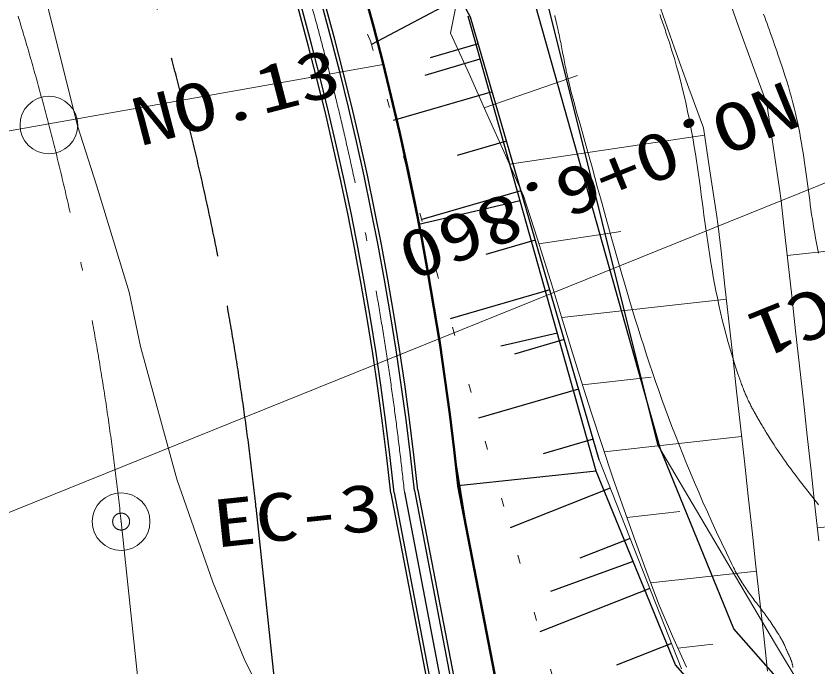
# Model space of a CAD drawing. Units: millimetres at full size, sheet at 1:500; details may follow other scales. Extents: x -209175 to 420500, y 0 to 351151.
# Drawn here: x 61079 to 72906, y 77523 to 87129 of the extents above; entities that cross this region are included whole.
import ezdxf
from ezdxf.enums import TextEntityAlignment as Align

# ---------------------------------------------------------------- set-up
doc = ezdxf.new("R2010")
doc.units = ezdxf.units.MM
doc.header["$LTSCALE"] = 500
doc.header["$PDMODE"] = 32
doc.header["$PDSIZE"] = 250
for name, pattern in [('USER1', [9.25, 6, -1.5, 0.25, -1.5]), ('USER2', [1.75, 0.25, -1.5]), ('USER3', [7.5, 6, -1.5])]:
    doc.linetypes.add(name, pattern=pattern)
for name, color, linetype, lineweight in [('D-BGD', 7, 'Continuous', 13), ('D-BGD-EXST', 7, 'Continuous', 25), ('D-BGD-HICN', 7, 'Continuous', 13), ('D-BGD-LWCN', 8, 'Continuous', 13), ('D-BMK', 2, 'USER1', 13), ('D-BMK-HTXT', 7, 'Continuous', 13)]:
    doc.layers.add(name, color=color, linetype=linetype, lineweight=lineweight)
doc.layers.add('D-BMK-TXT', color=7, linetype='Continuous')
doc.styles.add('ＭＳ ゴシック', font='')
doc.styles.get('ＭＳ ゴシック').set_extended_font_data('MS Gothic')

msp = doc.modelspace()

# ---------------------------------------------------------------- linework, layer by layer
at = {"layer": 'D-BGD', "linetype": 'USER2'}
for p, q in [((61630.9, 98203.8), (66312, 86742.3)), ((66312, 86742.3), (70334.7, 72700.2))]:
    msp.add_line(p, q, dxfattribs=at)
at = {"layer": 'D-BGD', "color": 8}
msp.add_line((58089, 84920), (66495, 86414), dxfattribs=at)
at = {"layer": 'D-BGD'}
for p, q in [((69357.5, 86253.6), (67984.5, 85774)), ((71234.6, 85370.9), (68357.7, 84941.6)), ((76472, 84041.1), (72452.8, 83596)), ((69998.9, 83948.3), (68791, 83765.4)), ((71555.7, 82949.2), (69127.2, 82680.3)), ((70445.2, 81800.4), (69431.8, 81688.2)), ((71780.2, 80922.5), (69753.4, 80698)), ((70537.6, 80807.9), (72278.1, 77859.8)), ((70891.5, 77496.5), (69678.6, 80578.4)), ((80936.5, 80467), (72897.9, 79576.7)), ((70867.7, 79815.3), (70088.3, 79729)), ((72000.4, 78934.6), (70441.5, 78762)), ((71353.3, 77856.9), (70840.6, 77800.1)), ((72278.1, 77859.8), (73384.6, 76041.9))]:
    msp.add_line(p, q, dxfattribs=at)
at = {"layer": 'D-BGD', "color": 8}
for points in [[(65224.5, 76045.9), (64445.5, 77641.6), (63982.5, 78775.1), (63450.2, 80296.2), (62916.6, 82251.8), (62745.3, 83055), (62267.7, 84631.1), (61988.5, 85492.4), (61507.5, 87423.7), (60960.7, 89223.1), (60643.1, 90127.3), (60423.9, 90751.3), (60090, 91622), (59666.6, 92621.8), (59184.4, 93695.6), (58828.6, 94388.2), (58596.1, 94869.8), (58237, 95526.8), (57578.3, 96683.5), (56665.1, 98144.2)], [(62052.5, 97545), (62511.5, 96710.3), (62716.9, 96322.6), (63897.7, 93893.1), (64087.2, 93461.3), (64766.7, 91813.1), (64948.9, 91437.6), (65594.5, 89521.9), (65851.9, 88714.7), (66194, 87550.7), (66475.1, 86495), (66495, 86414), (66635.6, 85841), (67102.1, 83630.8), (67339.9, 82220.1), (67543.1, 80715.1), (67769, 79323), (67942.5, 78419.7), (68063.3, 77790.8), (68218.3, 76867.5)]]:
    msp.add_lwpolyline(points, dxfattribs=at)
at = {"layer": 'D-BGD'}
for points in [[(72919.1, 79385.9), (72861.9, 79902), (72804.7, 80418.2), (72747.6, 80934.3), (72690.4, 81450.5), (72633.2, 81966.6), (72576.1, 82482.8), (72518.9, 82998.9), (72461.7, 83515.1), (72404.6, 84031.3), (72363.4, 84402.9), (72337.4, 84579.2), (72245.1, 85207.3), (72153.9, 85832.8), (71939.2, 86410.2), (71730.2, 86989.7), (71527.1, 87571.2), (71329.8, 88154.8), (71138.3, 88740.3), (70952.7, 89327.6), (70773, 89916.8), (69911.1, 92847.4)], [(70967.3, 77519.1), (70761.6, 77975.3), (70564.2, 78434.8), (70388.6, 78903.1), (70216.3, 79372.7), (70047.1, 79843.7), (69882, 80316.2), (69722.1, 80790.9), (69565.8, 81267), (69413.8, 81744.8), (69265.7, 82224.3), (69119.8, 82704.6), (69014.9, 83050.4), (68959.8, 83226.1), (68763.6, 83852.8), (68565, 84477.7), (68297.4, 85076.5), (68027.8, 85675.6), (67762.8, 86277.4), (67487.1, 86876.9), (67632.5, 87613.2), (67302.6, 88194.3), (66977.4, 88779.8), (65365.8, 91727.9)], [(72163.4, 77462.9), (72106.2, 77979.1), (72049, 78495.2), (71991.9, 79011.4), (71934.7, 79527.5), (71877.5, 80043.7), (71820.3, 80559.8), (71763.2, 81076), (71706, 81592.2), (71648.8, 82108.3), (71591.7, 82624.5), (71534.5, 83140.6), (71477.3, 83656.8), (71436.2, 84028.4), (71409.1, 84207.3), (71313.1, 84844.8), (71218.4, 85479.6), (71000.2, 86066.3), (70787.8, 86655.2), (70581.4, 87246.2)]]:
    msp.add_lwpolyline(points, dxfattribs=at)
at = {"layer": 'D-BGD-EXST'}
for p, q in [((67780.4, 87111.2), (64990.8, 92341.6)), ((67625.6, 87401.5), (66322.3, 86706.3)), ((68899.4, 87394.8), (70537.6, 80807.9)), ((69678.6, 80578.4), (67780.4, 87111.2)), ((67894.7, 86717.9), (67185.5, 86511.8)), ((67115, 86258.3), (67926, 86497)), ((68100.8, 86008.6), (66643.5, 85585.2)), ((68312.5, 85280), (67583.8, 85068.3)), ((68524.2, 84551.3), (67061.4, 84126.3)), ((67020.8, 84058.6), (68513.6, 84407.1)), ((68736.8, 83819.9), (68005.3, 83607.4)), ((68949.3, 83088.5), (67480.9, 82661.8)), ((68227.7, 82259.7), (69062.5, 82454.6)), ((69162.6, 82354.3), (68428.4, 82141)), ((69375.9, 81620.1), (67902, 81191.9)), ((69590.1, 80883.2), (68853.1, 80669)), ((69636.7, 80412.2), (67601.3, 80196.2)), ((66607, 80089.3), (67168.4, 77167)), ((66656.7, 80094.6), (67218.1, 77172.3)), ((66955, 80126.2), (67516.5, 77203.9)), ((67004.8, 80131.5), (67566.2, 77209.2)), ((69843.4, 80159.6), (68364.5, 79577.6)), ((70134.5, 79420.1), (69395, 79129.1)), ((70180.1, 79080), (68960, 78638.8)), ((70425.5, 78680.7), (68804.2, 78042.6)), ((70744.5, 77870), (69933.9, 77551))]:
    msp.add_line(p, q, dxfattribs=at)
at = {"layer": 'D-BGD-EXST', "lineweight": 50}
msp.add_line((67601.3, 80196.2), (68162.8, 77272.5), dxfattribs=at)
at = {"layer": 'D-BGD-EXST', "linetype": 'USER1'}
msp.add_line((66806.5, 80104.1), (67368, 77181.8), dxfattribs=at)
at = {"layer": 'D-BGD-EXST', "linetype": 'USER3'}
msp.add_line((64617.9, 79879.5), (64931, 76929.5), dxfattribs=at)
at = {"layer": 'D-BGD-EXST'}
for points in [[(73524.4, 75975.2), (71665.2, 78086.8), (70584, 80737.4), (68696.5, 87451.5)], [(72905.9, 75164.4), (70803, 77552.8), (69636.7, 80412.2), (67748.4, 87128.9)]]:
    msp.add_lwpolyline(points, dxfattribs=at)
at = {"layer": 'D-BGD-EXST', "linetype": 'USER3'}
msp.add_arc((22852.4, 75446.3), 42000.1, 6.05894, 63.28606, dxfattribs=at)
at = {"layer": 'D-BGD-EXST', "lineweight": 50}
msp.add_arc((22852.7, 75445.7), 45000, 6.05973, 48.96549, dxfattribs=at)
at = {"layer": 'D-BGD-EXST'}
for radius, end in [(44400, 48.9655), (44350, 48.9655), (44000, 48.96551), (44050, 48.96551)]:
    msp.add_arc((22852.7, 75445.7), radius, 6.05805, end, dxfattribs=at)
at = {"layer": 'D-BGD-HICN'}
msp.add_lwpolyline([(72916.2, 79914.8), (72889.1, 79949.5), (72862.1, 79984), (72835, 80018.4), (72808, 80052.7), (72780.9, 80087.1), (72753.9, 80121.5), (72726.8, 80156), (72699.8, 80190.6), (72672.7, 80225.4), (72645.5, 80260.5), (72618.4, 80295.8), (72591.1, 80331.5), (72563.9, 80367.5), (72536.6, 80404), (72509.2, 80440.9), (72481.7, 80478.4), (72454.2, 80516.4), (72426.5, 80555), (72398.8, 80594.3), (72371, 80634.2), (72343.1, 80675), (72315.1, 80716.5), (72286.9, 80758.8), (72258.7, 80802.1), (72230.3, 80846.2), (72201.7, 80891.4), (72173.1, 80937.6), (72144.2, 80984.8), (72133.8, 81002.1), (72123.5, 81019.1), (72113.3, 81035.9), (72103.4, 81052.3), (72093.6, 81068.5), (72084, 81084.4), (72074.5, 81100.2), (72065.2, 81115.7), (72056, 81131), (72047, 81146.1), (72038.1, 81161.1), (72029.3, 81175.9), (72020.7, 81190.5), (72012.2, 81205.1), (72003.8, 81219.5), (71995.5, 81233.9), (71987.4, 81248.1), (71979.3, 81262.3), (71971.4, 81276.4), (71963.5, 81290.6), (71955.8, 81304.6), (71948.1, 81318.7), (71940.5, 81332.8), (71933, 81346.9), (71925.6, 81361.1), (71918.3, 81375.3), (71911, 81389.5), (71903.8, 81403.9), (71896.7, 81418.3), (71889.6, 81432.9), (71882.5, 81447.5), (71875.6, 81462.4), (71868.6, 81477.3), (71861.7, 81492.5), (71854.9, 81507.8), (71848, 81523.3), (71841.2, 81539), (71834.5, 81555), (71827.7, 81571.2), (71821, 81587.7), (71814.2, 81604.4), (71807.5, 81621.4), (71800.8, 81638.7), (71794, 81656.4), (71787.3, 81674.3), (71780.6, 81692.6), (71773.8, 81711.3), (71767, 81730.4), (71725.7, 81850.1), (71686.6, 81968.3), (71649.7, 82084.8), (71615, 82199.7), (71582.3, 82313.3), (71551.5, 82425.4), (71522.5, 82536.2), (71495.2, 82645.8), (71469.6, 82754.2), (71445.5, 82861.5), (71422.8, 82967.8), (71401.4, 83073.1), (71381.2, 83177.6), (71362.2, 83281.3), (71344.2, 83384.2), (71327.1, 83486.5), (71310.9, 83588.2), (71295.3, 83689.5), (71280.4, 83790.3), (71266, 83890.7), (71252.1, 83990.8), (71238.5, 84090.8), (71225.1, 84190.6), (71211.8, 84290.3), (71198.6, 84390.1), (71185.3, 84489.9), (71171.8, 84589.9), (71158.1, 84690.1), (71144, 84790.6), (71129.4, 84891.5), (71114.3, 84992.9), (71098.5, 85094.8), (71082, 85197.3), (71064.6, 85300.4), (71046.2, 85404.3), (71026.7, 85509), (71006.2, 85614.7), (70984.3, 85721.2), (70961.1, 85828.9), (70936.4, 85937.6), (70910.2, 86047.5), (70882.3, 86158.7), (70852.6, 86271.3), (70821.1, 86385.2), (70787.7, 86500.6), (70752.2, 86617.6), (70714.5, 86736.2), (70674.6, 86856.5), (70664.7, 86885.6), (70655, 86914.3), (70645.5, 86942.5), (70636, 86970.3), (70626.7, 86997.6), (70617.5, 87024.5), (70608.4, 87051.1), (70599.3, 87077.2), (70590.4, 87103), (70581.4, 87128.4), (70572.5, 87153.5)], dxfattribs=at)
at = {"layer": 'D-BGD-LWCN'}
for points in [[(69023.5, 87136.3), (69031.6, 87103.8), (69039.3, 87071.8), (69046.9, 87040.1), (69054.2, 87008.7), (69061.2, 86977.7), (69068, 86947), (69074.7, 86916.6), (69081.1, 86886.4), (69087.5, 86856.5), (69093.6, 86826.7), (69099.6, 86797.1), (69105.6, 86767.7), (69111.4, 86738.4), (69117.1, 86709.2), (69122.8, 86680.1), (69128.5, 86651), (69134.1, 86621.9), (69139.7, 86592.9), (69145.3, 86563.8), (69151, 86534.7), (69156.6, 86505.4), (69162.4, 86476.1), (69168.2, 86446.7), (69174.1, 86417), (69180.1, 86387.3), (69186.3, 86357.3), (69192.6, 86327), (69199, 86296.5), (69205.6, 86265.8), (69212.5, 86234.7), (69219.5, 86203.3), (69226.8, 86171.5), (69234.3, 86139.4), (69242, 86106.8), (69250.1, 86073.8), (69258.4, 86040.3), (69267, 86006.4), (69276, 85971.9), (69285.4, 85936.9), (69295, 85901.4), (69305.1, 85865.2), (69352.2, 85697.4), (69398.3, 85532.4), (69443.4, 85370.2), (69487.6, 85210.5), (69531, 85053.4), (69573.7, 84898.6), (69615.6, 84746.1), (69657, 84595.8), (69697.8, 84447.5), (69738.1, 84301.1), (69778, 84156.5), (69817.7, 84013.7), (69857, 83872.4), (69896.2, 83732.6), (69935.3, 83594.1), (69974.3, 83456.9), (70013.4, 83320.9), (70052.6, 83185.8), (70091.9, 83051.7), (70131.5, 82918.4), (70171.4, 82785.7), (70211.8, 82653.6), (70252.5, 82522), (70293.8, 82390.7), (70335.7, 82259.6), (70378.3, 82128.7), (70421.6, 81997.8), (70465.8, 81866.7), (70510.8, 81735.4), (70556.8, 81603.8), (70603.8, 81471.8), (70652, 81339.1), (70701.3, 81205.8), (70751.8, 81071.8), (70803.7, 80936.8), (70857, 80800.8), (70911.7, 80663.6), (70967.9, 80525.3), (71025.8, 80385.5), (71085.3, 80244.3), (71146.6, 80101.5), (71209.7, 79957.1), (71274.7, 79810.8), (71341.7, 79662.6), (71410.6, 79512.3), (71481.7, 79359.9), (71555, 79205.3), (71630.5, 79048.3), (71644.6, 79019.6), (71658.7, 78991.6), (71672.9, 78964.2), (71687.2, 78937.5), (71701.5, 78911.4), (71715.8, 78885.8), (71730.2, 78860.8), (71744.6, 78836.3), (71759.1, 78812.2), (71773.7, 78788.7), (71788.3, 78765.5), (71802.9, 78742.8), (71817.6, 78720.4), (71832.3, 78698.3), (71847.1, 78676.6), (71861.9, 78655.1), (71876.8, 78633.9), (71891.7, 78613), (71906.7, 78592.2), (71921.7, 78571.6), (71936.7, 78551.1), (71951.8, 78530.7), (71967, 78510.4), (71982.2, 78490.2), (71997.4, 78470), (72012.7, 78449.8), (72028, 78429.5), (72043.4, 78409.2), (72058.8, 78388.8), (72074.2, 78368.3), (72089.7, 78347.6), (72105.3, 78326.7), (72120.9, 78305.7), (72136.5, 78284.4), (72152.1, 78262.8), (72167.8, 78241), (72183.6, 78218.8), (72199.4, 78196.3), (72215.2, 78173.4), (72231.1, 78150.1), (72247, 78126.4), (72262.9, 78102.2), (72278.9, 78077.5), (72294.9, 78052.3), (72311, 78026.5), (72327.1, 78000.2), (72343.2, 77973.2), (72359.4, 77945.7), (72360.9, 77943), (72362.4, 77940.4), (72363.9, 77937.8), (72365.4, 77935.3), (72366.8, 77932.8), (72368.2, 77930.4), (72369.6, 77928), (72371, 77925.6), (72372.3, 77923.3), (72373.6, 77921), (72374.9, 77918.7), (72376.2, 77916.4), (72377.5, 77914.2), (72378.7, 77912), (72379.9, 77909.8), (72381.1, 77907.6), (72382.3, 77905.4), (72383.5, 77903.2), (72384.7, 77901.1), (72385.8, 77898.9), (72387, 77896.8), (72388.1, 77894.6), (72389.3, 77892.5), (72390.4, 77890.4), (72391.5, 77888.2), (72392.6, 77886.1), (72393.7, 77883.9), (72394.8, 77881.7), (72395.9, 77879.6), (72397, 77877.4), (72398, 77875.2), (72399.1, 77872.9), (72400.2, 77870.7), (72401.3, 77868.4), (72402.4, 77866.1), (72403.4, 77863.8), (72404.5, 77861.4), (72405.6, 77859), (72406.7, 77856.6), (72407.8, 77854.1), (72408.9, 77851.6), (72410.1, 77849.1), (72411.2, 77846.5), (72412.3, 77843.9), (72413.5, 77841.2), (72414.6, 77838.5), (72415.8, 77835.7), (72417, 77832.9), (72420.9, 77823.5), (72424.9, 77814.2), (72428.8, 77805.1), (72432.8, 77796.1), (72436.8, 77787.3), (72440.7, 77778.6), (72444.6, 77770), (72448.6, 77761.5), (72452.4, 77753.2), (72456.3, 77744.9), (72460.1, 77736.8), (72463.9, 77728.7), (72467.7, 77720.7), (72471.4, 77712.8), (72475, 77704.9), (72478.6, 77697.1), (72482.2, 77689.3), (72485.7, 77681.6), (72489.1, 77673.9), (72492.4, 77666.2), (72495.7, 77658.6), (72498.9, 77650.9), (72502, 77643.3), (72505, 77635.6), (72508, 77627.9), (72510.8, 77620.2), (72513.5, 77612.5), (72516.2, 77604.7), (72518.7, 77596.9), (72521.1, 77589), (72523.4, 77581.1), (72525.6, 77573.1), (72527.6, 77565), (72529.5, 77556.8), (72531.3, 77548.6), (72533, 77540.2), (72534.5, 77531.7), (72535.8, 77523.1), (72537, 77514.4)], [(72912, 83630.2), (72897.2, 83703.5), (72883.1, 83776.2), (72869.9, 83848.3), (72857.4, 83919.9), (72845.5, 83991.1), (72834.2, 84061.9), (72823.4, 84132.3), (72813, 84202.4), (72803, 84272.3), (72793.3, 84342), (72783.8, 84411.5), (72774.5, 84481), (72765.3, 84550.3), (72756.1, 84619.7), (72746.8, 84689.2), (72737.4, 84758.8), (72727.9, 84828.5), (72718.1, 84898.5), (72708, 84968.7), (72697.4, 85039.2), (72686.4, 85110.1), (72674.9, 85181.4), (72662.8, 85253.2), (72650, 85325.4), (72636.5, 85398.3), (72622.2, 85471.8), (72607, 85546), (72590.8, 85620.8), (72573.6, 85696.5), (72555.4, 85773), (72536, 85850.3), (72515.4, 85928.6), (72493.4, 86007.9), (72470.2, 86088.2), (72445.5, 86169.6), (72419.3, 86252.1), (72391.5, 86335.8), (72372.1, 86393.2), (72353, 86449.6), (72334.1, 86505.1), (72315.6, 86559.7), (72297.3, 86613.5), (72279.1, 86666.4), (72261.2, 86718.6), (72243.4, 86770), (72225.8, 86820.7), (72208.2, 86870.7), (72190.7, 86920.1), (72173.2, 86968.9), (72155.7, 87017.1), (72138.2, 87064.7), (72120.6, 87111.8), (72102.9, 87158.4)]]:
    msp.add_lwpolyline(points, dxfattribs=at)
at = {"layer": 'D-BMK'}
msp.add_line((62942.2, 76718.4), (62629, 79668.4), dxfattribs=at)
at = {"layer": 'D-BMK', "linetype": 'Continuous'}
for centre in [(61563.4, 85519.5), (62629, 79668.4)]:
    msp.add_circle(centre, 425, dxfattribs=at)
at = {"layer": 'D-BMK'}
for centre, radius, start, end in [((22852.5, 75446.3), 40000, 6.05891, 63.22205), ((22852.7, 75445.7), 44200, 6.04988, 48.93549)]:
    msp.add_arc(centre, radius, start, end, dxfattribs=at)
msp.add_point((62629, 79668.4), dxfattribs=at)
at = {"layer": 'D-BMK-HTXT'}
msp.add_line((73684.9, 84936.6), (48000.7, 74563.1), dxfattribs=at)

# ---------------------------------------------------------------- texts
at = {"layer": 'D-BMK-HTXT', "style": 'ＭＳ ゴシック', "width": 1.3}
for s, p in [('NO.0+6.860', (72691.2, 85526.8)), ('BC1', (73814.7, 82745.1))]:
    msp.add_text(s, height=705, rotation=201.993, dxfattribs=at).set_placement(p, align=Align.TOP_LEFT)
at = {"layer": 'D-BMK-TXT', "style": 'ＭＳ ゴシック', "width": 1.3}
for s, rotation, p in [('NO.13', 14.586, (62725.3, 85886.2)), ('EC-3', 6.059, (63951.8, 79983.1))]:
    msp.add_text(s, height=705, rotation=rotation, dxfattribs=at).set_placement(p, align=Align.TOP_LEFT)

doc.saveas('drawing.dxf')
